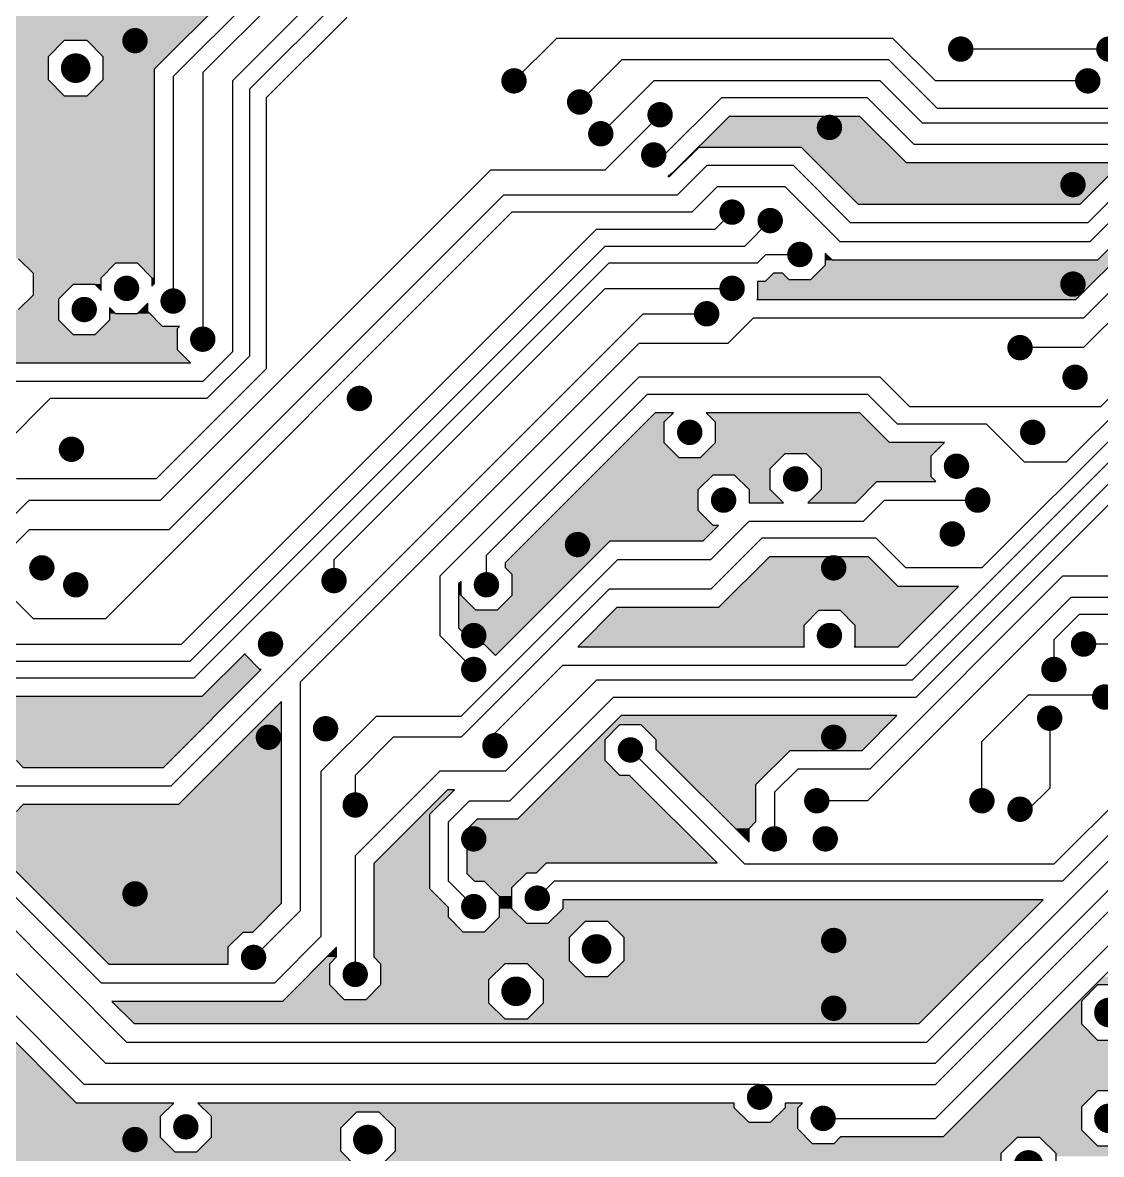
# Model space of a CAD drawing. Extents: x 295 to 953, y 10 to 290.
# Drawn here: x 590.2 to 641.1, y 106.3 to 159.7 of the extents above; entities that cross this region are included whole.
import ezdxf

# ---------------------------------------------------------------- set-up
doc = ezdxf.new("R2010")
doc.units = 0
doc.header["$LTSCALE"] = 5
doc.header["$MEASUREMENT"] = 0
doc.layers.get('0').update_dxf_attribs({"linetype": 'CONTINUOUS', "lineweight": 25})
doc.layers.add('18_VCC_GBR', color=5, linetype='CONTINUOUS')

msp = doc.modelspace()

# ---------------------------------------------------------------- linework, layer by layer
for points, const_width in [([(595.178, 158.9, 1), (595.778, 158.9, 1)], 0.6), ([(634.178, 158.5, 1), (634.778, 158.5, 1)], 0.6), ([(641.178, 158.5, 1), (641.778, 158.5, 1)], 0.6), ([(592.328, 157.6, 1), (593.028, 157.6, 1)], 0.7), ([(613.078, 157, 1), (613.678, 157, 1)], 0.6), ([(640.178, 157, 1), (640.778, 157, 1)], 0.6), ([(616.178, 156, 1), (616.778, 156, 1)], 0.6), ([(619.978, 155.4, 1), (620.578, 155.4, 1)], 0.6), ([(617.178, 154.5, 1), (617.778, 154.5, 1)], 0.6), ([(627.978, 154.8, 1), (628.578, 154.8, 1)], 0.6), ([(619.678, 153.5, 1), (620.278, 153.5, 1)], 0.6), ([(639.478, 152.1, 1), (640.078, 152.1, 1)], 0.6), ([(623.378, 150.8, 1), (623.978, 150.8, 1)], 0.6), ([(625.178, 150.4, 1), (625.778, 150.4, 1)], 0.6), ([(626.578, 148.8, 1), (627.178, 148.8, 1)], 0.6), ([(594.778, 147.2, 1), (595.378, 147.2, 1)], 0.6), ([(623.378, 147.2, 1), (623.978, 147.2, 1)], 0.6), ([(639.478, 147.4, 1), (640.078, 147.4, 1)], 0.6), ([(596.978, 146.6, 1), (597.578, 146.6, 1)], 0.6), ([(592.778, 146.2, 1), (593.378, 146.2, 1)], 0.6), ([(622.178, 146, 1), (622.778, 146, 1)], 0.6), ([(598.378, 144.8, 1), (598.978, 144.8, 1)], 0.6), ([(636.978, 144.4, 1), (637.578, 144.4, 1)], 0.6), ([(639.578, 143, 1), (640.178, 143, 1)], 0.6), ([(605.778, 142, 1), (606.378, 142, 1)], 0.6), ([(621.378, 140.4, 1), (621.978, 140.4, 1)], 0.6), ([(637.578, 140.4, 1), (638.178, 140.4, 1)], 0.6), ([(592.178, 139.6, 1), (592.778, 139.6, 1)], 0.6), ([(633.978, 138.8, 1), (634.578, 138.8, 1)], 0.6), ([(626.378, 138.2, 1), (626.978, 138.2, 1)], 0.6), ([(622.978, 137.2, 1), (623.578, 137.2, 1)], 0.6), ([(634.978, 137.2, 1), (635.578, 137.2, 1)], 0.6), ([(633.778, 135.6, 1), (634.378, 135.6, 1)], 0.6), ([(616.078, 135.1, 1), (616.678, 135.1, 1)], 0.6), ([(590.778, 134, 1), (591.378, 134, 1)], 0.6), ([(628.178, 134, 1), (628.778, 134, 1)], 0.6), ([(592.378, 133.2, 1), (592.978, 133.2, 1)], 0.6), ([(604.578, 133.4, 1), (605.178, 133.4, 1)], 0.6), ([(611.778, 133.2, 1), (612.378, 133.2, 1)], 0.6), ([(601.578, 130.4, 1), (602.178, 130.4, 1)], 0.6), ([(611.178, 130.8, 1), (611.778, 130.8, 1)], 0.6), ([(627.978, 130.8, 1), (628.578, 130.8, 1)], 0.6), ([(639.978, 130.4, 1), (640.578, 130.4, 1)], 0.6), ([(611.178, 129.2, 1), (611.778, 129.2, 1)], 0.6), ([(638.578, 129.2, 1), (639.178, 129.2, 1)], 0.6), ([(640.978, 127.9, 1), (641.578, 127.9, 1)], 0.6), ([(638.378, 126.9, 1), (638.978, 126.9, 1)], 0.6), ([(604.178, 126.4, 1), (604.778, 126.4, 1)], 0.6), ([(601.478, 126, 1), (602.078, 126, 1)], 0.6), ([(612.178, 125.6, 1), (612.778, 125.6, 1)], 0.6), ([(628.178, 126, 1), (628.778, 126, 1)], 0.6), ([(618.578, 125.4, 1), (619.178, 125.4, 1)], 0.6), ([(627.378, 123, 1), (627.978, 123, 1)], 0.6), ([(635.178, 123, 1), (635.778, 123, 1)], 0.6), ([(605.578, 122.8, 1), (606.178, 122.8, 1)], 0.6), ([(636.978, 122.6, 1), (637.578, 122.6, 1)], 0.6), ([(611.178, 121.2, 1), (611.778, 121.2, 1)], 0.6), ([(625.378, 121.2, 1), (625.978, 121.2, 1)], 0.6), ([(627.778, 121.2, 1), (628.378, 121.2, 1)], 0.6), ([(595.178, 118.6, 1), (595.778, 118.6, 1)], 0.6), ([(614.178, 118.4, 1), (614.778, 118.4, 1)], 0.6), ([(611.178, 118, 1), (611.778, 118, 1)], 0.6), ([(616.928, 116, 1), (617.628, 116, 1)], 0.7), ([(628.178, 116.4, 1), (628.778, 116.4, 1)], 0.6), ([(600.778, 115.6, 1), (601.378, 115.6, 1)], 0.6), ([(605.578, 114.8, 1), (606.178, 114.8, 1)], 0.6), ([(613.128, 114, 1), (613.828, 114, 1)], 0.7), ([(628.178, 113.2, 1), (628.778, 113.2, 1)], 0.6), ([(641.128, 113, 1), (641.828, 113, 1)], 0.7), ([(624.678, 109, 1), (625.278, 109, 1)], 0.6), ([(627.678, 108, 1), (628.278, 108, 1)], 0.6), ([(641.128, 108, 1), (641.828, 108, 1)], 0.7), ([(597.578, 107.6, 1), (598.178, 107.6, 1)], 0.6), ([(595.178, 107, 1), (595.778, 107, 1)], 0.6), ([(606.128, 107, 1), (606.828, 107, 1)], 0.7), ([(637.328, 105.8, 1), (638.028, 105.8, 1)], 0.7)]:
    msp.add_lwpolyline(points, format="xyb", close=True, dxfattribs=dict(const_width=const_width))
at = {"layer": '18_VCC_GBR', "color": 7}
for p, q in [((596.402, 157.562), (603.716, 164.876)), ((597.278, 157.2), (604.078, 164)), ((598.678, 157.4), (604.278, 163)), ((600.078, 157), (605.078, 162)), ((600.878, 156.6), (605.278, 161)), ((601.678, 156.2), (605.478, 160)), ((639.916, 146.676), (652.602, 159.362)), ((592.14, 158.9), (591.378, 158.138)), ((593.216, 158.9), (592.14, 158.9)), ((593.978, 158.138), (593.216, 158.9)), ((613.378, 157), (615.378, 159)), ((631.278, 159), (615.378, 159)), ((631.278, 159), (633.278, 157)), ((640.278, 145.8), (653.478, 159)), ((640.478, 150.3), (648.978, 158.8)), ((640.578, 149.4), (649.978, 158.8)), ((641.478, 158.5), (634.478, 158.5)), ((640.278, 144.4), (654.478, 158.6)), ((650.854, 158.438), (640.94, 148.524)), ((591.378, 158.138), (591.378, 157.062)), ((593.978, 157.062), (593.978, 158.138)), ((616.478, 156), (618.478, 158)), ((631.078, 158), (618.478, 158)), ((631.078, 158), (633.378, 155.7)), ((596.402, 147.422), (596.402, 157.562)), ((597.278, 157.2), (597.278, 146.6)), ((598.678, 157.4), (598.678, 144.8)), ((591.378, 157.062), (592.14, 156.3)), ((593.216, 156.3), (593.978, 157.062)), ((600.078, 157), (600.078, 144.2)), ((617.478, 154.5), (619.978, 157)), ((630.678, 157), (619.978, 157)), ((630.678, 157), (632.678, 155)), ((640.478, 157), (633.278, 157)), ((592.14, 156.3), (593.216, 156.3)), ((600.878, 156.6), (600.878, 144)), ((601.678, 156.2), (601.678, 143.4)), ((620.478, 153.5), (623.178, 156.2)), ((630.078, 156.2), (623.178, 156.2)), ((630.078, 156.2), (632.278, 154)), ((642.178, 155.7), (633.378, 155.7)), ((620.278, 155.4), (617.678, 152.8)), ((623.54, 155.324), (620.84, 152.624)), ((629.716, 155.324), (623.54, 155.324)), ((631.916, 153.124), (629.716, 155.324)), ((643.178, 155), (632.678, 155)), ((677.278, 154.6), (633.278, 110.6)), ((643.178, 154), (632.278, 154)), ((620.478, 153.5), (619.978, 153.5)), ((620.716, 152.476), (622.116, 153.876)), ((622.116, 153.876), (626.94, 153.876)), ((626.94, 153.876), (629.64, 151.176)), ((621.078, 151.6), (622.478, 153)), ((626.578, 153), (622.478, 153)), ((626.578, 153), (629.278, 150.3)), ((642.066, 153.124), (631.916, 153.124)), ((676.878, 153.2), (633.278, 109.6)), ((640.116, 151.176), (642.066, 153.124)), ((612.278, 152.8), (596.678, 137.2)), ((612.278, 152.8), (617.678, 152.8)), ((620.8, 152.624), (620.65, 152.476)), ((620.65, 152.476), (620.716, 152.476)), ((620.84, 152.624), (620.8, 152.624)), ((621.778, 150.8), (622.978, 152)), ((626.178, 152), (622.978, 152)), ((626.178, 152), (628.778, 149.4)), ((677.278, 152), (633.278, 108)), ((597.078, 135.8), (612.878, 151.6)), ((621.078, 151.6), (612.878, 151.6)), ((594.078, 131.6), (613.278, 150.8)), ((621.778, 150.8), (613.278, 150.8)), ((623.678, 150.8), (622.878, 150)), ((629.64, 151.176), (640.116, 151.176)), ((677.64, 151.124), (633.64, 107.124)), ((625.478, 150.4), (624.278, 149.2)), ((640.478, 150.3), (629.278, 150.3)), ((617.278, 150), (597.678, 130.4)), ((617.278, 150), (622.878, 150)), ((617.678, 149.2), (598.078, 129.6)), ((617.678, 149.2), (624.278, 149.2)), ((640.578, 149.4), (628.778, 149.4)), ((590.678, 147.898), (589.976, 148.6)), ((625.278, 148.8), (624.878, 148.4)), ((625.278, 148.8), (626.878, 148.8)), ((628.078, 148.862), (628.078, 148.302)), ((628.416, 148.524), (628.078, 148.862)), ((669.978, 148.7), (632.878, 111.6)), ((593.878, 147.698), (594.58, 148.4)), ((594.58, 148.4), (595.576, 148.4)), ((595.576, 148.4), (596.278, 147.698)), ((617.878, 148.4), (598.278, 128.8)), ((617.878, 148.4), (624.878, 148.4)), ((628.078, 148.302), (627.376, 147.6)), ((640.94, 148.524), (628.416, 148.524)), ((652.878, 148.4), (632.378, 127.9)), ((590.678, 146.902), (590.678, 147.898)), ((593.878, 147.098), (593.878, 147.698)), ((596.278, 147.698), (596.278, 147.298)), ((624.878, 147.524), (624.878, 146.702)), ((625.24, 147.524), (624.878, 147.524)), ((625.64, 147.924), (625.24, 147.524)), ((626.056, 147.924), (625.64, 147.924)), ((626.38, 147.6), (626.056, 147.924)), ((627.376, 147.6), (626.38, 147.6)), ((632.178, 128.7), (651.278, 147.8)), ((591.878, 146.698), (592.58, 147.4)), ((592.58, 147.4), (593.576, 147.4)), ((593.576, 147.4), (593.878, 147.098)), ((596.278, 147.298), (596.402, 147.422)), ((617.678, 147.2), (604.878, 134.4)), ((617.678, 147.2), (623.678, 147.2)), ((649.878, 147.4), (631.878, 129.4)), ((635.478, 134), (648.678, 147.2)), ((589.976, 146.2), (590.678, 146.902)), ((591.878, 145.702), (591.878, 146.698)), ((596.078, 146.502), (595.576, 146)), ((596.078, 146.102), (596.078, 146.502)), ((624.878, 146.702), (624.85, 146.676)), ((624.85, 146.676), (639.916, 146.676)), ((647.278, 146.8), (639.478, 139)), ((594.278, 146.302), (594.278, 145.702)), ((594.58, 146), (594.278, 146.302)), ((595.576, 146), (594.58, 146)), ((596.78, 145.4), (596.078, 146.102)), ((619.478, 146), (597.178, 123.7)), ((619.478, 146), (622.478, 146)), ((641.078, 141.6), (645.678, 146.2)), ((592.58, 145), (591.878, 145.702)), ((594.278, 145.702), (593.576, 145)), ((597.58, 145.4), (596.78, 145.4)), ((597.478, 145.298), (597.58, 145.4)), ((623.478, 144.6), (624.678, 145.8)), ((640.278, 145.8), (624.678, 145.8)), ((593.576, 145), (592.58, 145)), ((597.478, 144.302), (597.478, 145.298)), ((603.278, 128.6), (619.278, 144.6)), ((623.478, 144.6), (619.278, 144.6)), ((640.278, 144.4), (637.278, 144.4)), ((598.106, 143.676), (597.478, 144.302)), ((598.678, 142.8), (600.078, 144.2)), ((598.878, 142), (600.878, 144)), ((584.24, 143.676), (598.106, 143.676)), ((596.478, 138.2), (601.678, 143.4)), ((598.678, 142.8), (583.878, 142.8)), ((609.878, 133.6), (619.278, 143)), ((630.678, 143), (619.278, 143)), ((630.678, 143), (632.078, 141.6)), ((619.678, 142.2), (612.078, 134.6)), ((619.678, 142.2), (630.078, 142.2)), ((631.478, 140.8), (630.078, 142.2)), ((589.278, 139.8), (591.478, 142)), ((598.878, 142), (591.478, 142)), ((620.04, 141.324), (612.954, 134.238)), ((620.906, 141.324), (620.04, 141.324)), ((620.478, 140.898), (620.906, 141.324)), ((622.45, 141.324), (622.878, 140.898)), ((629.716, 141.324), (622.45, 141.324)), ((631.116, 139.924), (629.716, 141.324)), ((641.078, 141.6), (632.078, 141.6)), ((620.478, 139.902), (620.478, 140.898)), ((622.878, 140.898), (622.878, 139.902)), ((631.478, 140.8), (635.678, 140.8)), ((637.478, 139), (635.678, 140.8)), ((621.18, 139.2), (620.478, 139.902)), ((622.878, 139.902), (622.176, 139.2)), ((633.706, 139.924), (631.116, 139.924)), ((633.078, 139.298), (633.706, 139.924)), ((622.176, 139.2), (621.18, 139.2)), ((625.478, 138.698), (626.18, 139.4)), ((626.18, 139.4), (627.176, 139.4)), ((627.176, 139.4), (627.878, 138.698)), ((633.078, 138.302), (633.078, 139.298)), ((637.478, 139), (639.478, 139)), ((625.478, 137.702), (625.478, 138.698)), ((627.878, 138.698), (627.878, 137.702)), ((596.478, 138.2), (589.878, 138.2)), ((622.078, 137.698), (622.78, 138.4)), ((622.78, 138.4), (623.776, 138.4)), ((623.776, 138.4), (624.478, 137.698)), ((629.516, 137.076), (630.516, 138.076)), ((630.516, 138.076), (633.306, 138.076)), ((633.306, 138.076), (633.078, 138.302)), ((622.078, 136.702), (622.078, 137.698)), ((624.478, 137.698), (624.478, 137.076)), ((626.106, 137.076), (625.478, 137.702)), ((627.878, 137.702), (627.25, 137.076)), ((590.478, 137.2), (587.878, 134.6)), ((590.478, 137.2), (596.678, 137.2)), ((624.478, 137.076), (626.106, 137.076)), ((627.25, 137.076), (629.516, 137.076)), ((630.878, 137.2), (629.878, 136.2)), ((630.878, 137.2), (635.278, 137.2)), ((622.78, 136), (622.078, 136.702)), ((588.478, 133.8), (590.478, 135.8)), ((597.078, 135.8), (590.478, 135.8)), ((622.316, 135.276), (623.04, 136)), ((624.478, 136.2), (622.678, 134.4)), ((623.04, 136), (622.78, 136)), ((624.478, 136.2), (629.878, 136.2)), ((612.508, 129.868), (617.916, 135.276)), ((617.916, 135.276), (622.316, 135.276)), ((622.678, 133), (625.078, 135.4)), ((630.478, 135.4), (625.078, 135.4)), ((630.478, 135.4), (631.878, 134)), ((604.878, 133.4), (604.878, 134.4)), ((618.278, 134.4), (610.878, 127)), ((612.078, 133.2), (612.078, 134.6)), ((612.954, 134.238), (612.954, 134.022)), ((618.278, 134.4), (622.678, 134.4)), ((625.44, 134.524), (623.04, 132.124)), ((630.116, 134.524), (625.44, 134.524)), ((631.516, 133.124), (630.116, 134.524)), ((612.954, 134.022), (613.278, 133.698)), ((613.278, 133.698), (613.278, 132.702)), ((635.478, 134), (631.878, 134)), ((609.878, 133.6), (609.878, 130.8)), ((610.878, 133.362), (610.754, 133.238)), ((610.754, 133.238), (610.754, 131.162)), ((610.878, 132.702), (610.878, 133.362)), ((630.178, 124.5), (639.278, 133.6)), ((634.366, 133.124), (631.516, 133.124)), ((631.516, 130.276), (634.366, 133.124)), ((638.878, 120), (652.278, 133.4)), ((643.278, 133.6), (639.278, 133.6)), ((639.278, 119.2), (653.278, 133.2)), ((589.478, 132.8), (590.678, 131.6)), ((610.878, 126), (617.878, 133)), ((611.58, 132), (610.878, 132.702)), ((613.278, 132.702), (612.576, 132)), ((622.678, 133), (617.878, 133)), ((630.078, 123), (639.678, 132.6)), ((643.478, 132.6), (639.678, 132.6)), ((618.24, 132.124), (616.39, 130.276)), ((623.04, 132.124), (618.24, 132.124)), ((594.078, 131.6), (590.678, 131.6)), ((612.576, 132), (611.58, 132)), ((627.078, 131.298), (627.78, 132)), ((627.78, 132), (628.776, 132)), ((628.776, 132), (629.478, 131.298)), ((638.878, 130.6), (640.078, 131.8)), ((643.878, 131.8), (640.078, 131.8)), ((610.754, 131.162), (611.516, 130.4)), ((627.078, 130.302), (627.078, 131.298)), ((629.478, 131.298), (629.478, 130.302)), ((611.478, 129.2), (609.878, 130.8)), ((638.878, 130.6), (638.878, 129.2)), ((582.278, 130.4), (597.678, 130.4)), ((600.678, 129.962), (598.64, 127.924)), ((600.678, 129.902), (600.678, 129.962)), ((601.38, 129.2), (600.678, 129.902)), ((611.516, 130.4), (611.976, 130.4)), ((611.976, 130.4), (612.508, 129.868)), ((616.39, 130.276), (627.106, 130.276)), ((627.106, 130.276), (627.078, 130.302)), ((629.478, 130.302), (629.45, 130.276)), ((629.45, 130.276), (631.516, 130.276)), ((643.678, 130.4), (640.278, 130.4)), ((580.678, 129.6), (598.078, 129.6)), ((615.678, 129.4), (612.478, 126.2)), ((615.678, 129.4), (631.878, 129.4)), ((596.816, 124.576), (601.44, 129.2)), ((601.44, 129.2), (601.38, 129.2)), ((580.278, 128.8), (598.278, 128.8)), ((603.278, 128.6), (603.278, 117.8)), ((612.978, 124.4), (617.278, 128.7)), ((632.178, 128.7), (617.278, 128.7)), ((598.64, 127.924), (579.916, 127.924)), ((618.078, 127.9), (613.178, 123)), ((618.078, 127.9), (632.378, 127.9)), ((637.678, 128), (635.478, 125.8)), ((637.678, 128), (641.278, 128)), ((602.402, 127.688), (597.54, 122.824)), ((602.402, 118.162), (602.402, 127.688)), ((606.878, 127), (604.278, 124.4)), ((606.878, 127), (610.878, 127)), ((618.44, 127.024), (613.54, 122.124)), ((631.466, 127.024), (618.44, 127.024)), ((629.816, 125.376), (631.466, 127.024)), ((638.678, 126.9), (638.678, 123.6)), ((612.478, 125.6), (612.478, 126.2)), ((617.678, 125.898), (618.38, 126.6)), ((618.38, 126.6), (619.376, 126.6)), ((619.376, 126.6), (620.078, 125.898)), ((605.878, 124.2), (607.678, 126)), ((610.878, 126), (607.678, 126)), ((617.678, 124.902), (617.678, 125.898)), ((620.078, 125.898), (620.078, 125.438)), ((635.478, 123), (635.478, 125.8)), ((618.878, 125.4), (624.278, 120)), ((620.078, 125.438), (624.478, 121.038)), ((624.802, 123.762), (626.416, 125.376)), ((626.416, 125.376), (629.816, 125.376)), ((589.876, 124.9), (590.2, 124.576)), ((590.2, 124.576), (596.816, 124.576)), ((618.38, 124.2), (617.678, 124.902)), ((604.278, 116.6), (604.278, 124.4)), ((605.878, 120.4), (609.878, 124.4)), ((605.878, 124.2), (605.878, 122.8)), ((612.978, 124.4), (609.878, 124.4)), ((618.84, 124.2), (618.38, 124.2)), ((622.966, 120.076), (618.84, 124.2)), ((625.678, 123.4), (626.778, 124.5)), ((630.178, 124.5), (626.778, 124.5)), ((586.046, 123.47), (594.24, 115.276)), ((589.378, 123.7), (597.178, 123.7)), ((610.24, 123.524), (606.754, 120.038)), ((609.402, 122.362), (610.566, 123.524)), ((610.566, 123.524), (610.24, 123.524)), ((624.802, 122.022), (624.802, 123.762)), ((637.678, 122.6), (638.678, 123.6)), ((593.878, 114.4), (584.878, 123.4)), ((611.278, 123), (610.278, 122)), ((611.278, 123), (613.178, 123)), ((625.678, 123.4), (625.678, 121.2)), ((630.078, 123), (627.678, 123)), ((590.2, 122.824), (589.876, 122.5)), ((597.54, 122.824), (590.2, 122.824)), ((637.678, 122.6), (637.278, 122.6)), ((609.402, 118.838), (609.402, 122.362)), ((610.278, 119.2), (610.278, 122)), ((611.64, 122.124), (611.154, 121.638)), ((613.54, 122.124), (611.64, 122.124)), ((624.478, 121.698), (624.802, 122.022)), ((585.278, 121.4), (595.078, 111.6)), ((611.154, 121.638), (611.154, 119.562)), ((624.478, 121.038), (624.478, 121.698)), ((605.878, 120.4), (605.878, 114.8)), ((606.754, 120.038), (606.754, 115.622)), ((614.44, 119.6), (614.916, 120.076)), ((614.916, 120.076), (622.966, 120.076)), ((638.878, 120), (624.278, 120)), ((583.478, 119.2), (593.078, 109.6)), ((585.278, 119.4), (594.078, 110.6)), ((611.478, 118), (610.278, 119.2)), ((611.154, 119.562), (611.516, 119.2)), ((611.516, 119.2), (611.976, 119.2)), ((611.976, 119.2), (612.678, 118.498)), ((613.278, 118.898), (613.98, 119.6)), ((613.98, 119.6), (614.44, 119.6)), ((614.478, 118.4), (615.278, 119.2)), ((639.278, 119.2), (615.278, 119.2)), ((592.716, 108.724), (582.602, 118.838)), ((610.278, 117.962), (609.402, 118.838)), ((613.278, 117.902), (613.278, 118.898)), ((601.04, 116.8), (602.402, 118.162)), ((612.678, 118.498), (612.678, 117.502)), ((615.678, 118.324), (615.678, 117.902)), ((638.366, 118.324), (615.678, 118.324)), ((632.516, 112.476), (638.366, 118.324)), ((601.078, 115.6), (603.278, 117.8)), ((610.278, 117.502), (610.278, 117.962)), ((613.98, 117.2), (613.278, 117.902)), ((615.678, 117.902), (614.976, 117.2)), ((610.98, 116.8), (610.278, 117.502)), ((612.678, 117.502), (611.976, 116.8)), ((614.976, 117.2), (613.98, 117.2)), ((616.74, 117.3), (615.978, 116.538)), ((617.816, 117.3), (616.74, 117.3)), ((618.578, 116.538), (617.816, 117.3)), ((599.878, 116.098), (600.58, 116.8)), ((600.58, 116.8), (601.04, 116.8)), ((604.278, 116.6), (602.078, 114.4)), ((611.976, 116.8), (610.98, 116.8)), ((615.978, 116.538), (615.978, 115.462)), ((618.578, 115.462), (618.578, 116.538)), ((599.878, 115.276), (599.878, 116.098)), ((605.002, 116.088), (602.44, 113.524)), ((605.002, 115.622), (605.002, 116.088)), ((604.678, 115.298), (605.002, 115.622)), ((606.754, 115.622), (607.078, 115.298)), ((615.978, 115.462), (616.74, 114.7)), ((617.816, 114.7), (618.578, 115.462)), ((594.24, 115.276), (599.878, 115.276)), ((604.678, 114.302), (604.678, 115.298)), ((607.078, 115.298), (607.078, 114.302)), ((612.94, 115.3), (612.178, 114.538)), ((614.016, 115.3), (612.94, 115.3)), ((614.778, 114.538), (614.016, 115.3)), ((593.878, 114.4), (602.078, 114.4)), ((612.178, 114.538), (612.178, 113.462)), ((614.778, 113.462), (614.778, 114.538)), ((616.74, 114.7), (617.816, 114.7)), ((605.38, 113.6), (604.678, 114.302)), ((607.078, 114.302), (606.376, 113.6)), ((640.94, 114.3), (640.178, 113.538)), ((642.016, 114.3), (640.94, 114.3)), ((602.44, 113.524), (594.39, 113.524)), ((594.39, 113.524), (595.44, 112.476)), ((606.376, 113.6), (605.38, 113.6)), ((612.178, 113.462), (612.94, 112.7)), ((614.016, 112.7), (614.778, 113.462)), ((640.178, 113.538), (640.178, 112.462)), ((595.44, 112.476), (632.516, 112.476)), ((612.94, 112.7), (614.016, 112.7)), ((640.178, 112.462), (640.94, 111.7)), ((595.078, 111.6), (632.878, 111.6)), ((640.94, 111.7), (642.016, 111.7)), ((594.078, 110.6), (633.278, 110.6)), ((624.978, 109.6), (593.078, 109.6)), ((624.978, 109.6), (633.278, 109.6)), ((624.978, 109), (624.978, 109.6)), ((640.94, 109.3), (640.178, 108.538)), ((642.016, 109.3), (640.94, 109.3)), ((597.306, 108.724), (592.716, 108.724)), ((596.678, 108.098), (597.306, 108.724)), ((598.45, 108.724), (599.078, 108.098)), ((623.778, 108.724), (598.45, 108.724)), ((623.778, 108.502), (623.778, 108.724)), ((626.178, 108.724), (626.178, 108.502)), ((627.006, 108.724), (626.178, 108.724)), ((626.778, 108.498), (627.006, 108.724)), ((640.178, 108.538), (640.178, 107.462)), ((596.678, 107.102), (596.678, 108.098)), ((599.078, 108.098), (599.078, 107.102)), ((605.94, 108.3), (605.178, 107.538)), ((607.016, 108.3), (605.94, 108.3)), ((607.778, 107.538), (607.016, 108.3)), ((624.48, 107.8), (623.778, 108.502)), ((626.178, 108.502), (625.476, 107.8)), ((626.778, 107.502), (626.778, 108.498)), ((627.978, 108), (633.278, 108)), ((605.178, 107.538), (605.178, 106.462)), ((607.778, 106.462), (607.778, 107.538)), ((625.476, 107.8), (624.48, 107.8)), ((627.48, 106.8), (626.778, 107.502)), ((640.178, 107.462), (640.94, 106.7)), ((597.38, 106.4), (596.678, 107.102)), ((599.078, 107.102), (598.376, 106.4)), ((628.8, 107.124), (628.476, 106.8)), ((633.64, 107.124), (628.8, 107.124)), ((637.14, 107.1), (636.378, 106.338)), ((638.216, 107.1), (637.14, 107.1)), ((638.978, 106.338), (638.216, 107.1)), ((598.376, 106.4), (597.38, 106.4)), ((605.178, 106.462), (605.94, 105.7)), ((607.016, 105.7), (607.778, 106.462)), ((628.476, 106.8), (627.48, 106.8)), ((640.94, 106.7), (642.016, 106.7)), ((636.378, 106.338), (636.378, 105.262)), ((638.978, 105.262), (638.978, 106.338))]:
    msp.add_line(p, q, dxfattribs=at)
for points in [[(579.928, 158.9), (579.928, 164.876), (597.74, 158.9), (603.716, 164.876)], [(579.928, 158.7), (579.928, 158.9), (591.94, 158.7), (592.14, 158.9)], [(579.928, 158.9), (579.928, 158.9), (592.14, 158.9), (593.216, 158.9)], [(593.978, 158.138), (593.216, 158.9), (596.978, 158.138), (597.74, 158.9)], [(584.378, 158.138), (583.816, 158.7), (591.378, 158.138), (591.94, 158.7)], [(640.94, 148.524), (650.854, 158.438), (641.764, 148.524), (651.678, 158.438)], [(584.578, 157.938), (584.378, 158.138), (591.378, 157.938), (591.378, 158.138)], [(584.578, 157.062), (584.578, 157.938), (591.378, 157.062), (591.378, 157.938)], [(593.978, 157.562), (593.978, 158.138), (596.402, 157.562), (596.978, 158.138)], [(593.978, 157.062), (593.978, 157.562), (596.402, 157.062), (596.402, 157.562)], [(584.016, 156.3), (584.578, 156.862), (592.14, 156.3), (591.578, 156.862)], [(584.578, 156.862), (584.578, 157.062), (591.578, 156.862), (591.378, 157.062)], [(593.216, 156.3), (593.978, 157.062), (596.402, 156.3), (596.402, 157.062)], [(576.372, 152.55), (579.922, 156.1), (596.402, 152.55), (596.402, 156.1)], [(583.816, 156.1), (584.016, 156.3), (596.402, 156.1), (596.402, 156.3)], [(622.092, 153.876), (623.54, 155.324), (631.164, 153.876), (629.716, 155.324)], [(623.54, 155.324), (623.54, 155.324), (629.716, 155.324), (623.54, 155.324)], [(620.84, 152.624), (622.092, 153.876), (620.864, 152.624), (622.116, 153.876)], [(622.092, 153.876), (622.092, 153.876), (622.116, 153.876), (626.94, 153.876)], [(627.692, 153.124), (626.94, 153.876), (631.916, 153.124), (631.164, 153.876)], [(629.64, 151.176), (627.692, 153.124), (640.116, 151.176), (642.065, 153.124)], [(627.692, 153.124), (627.692, 153.124), (642.065, 153.124), (631.916, 153.124)], [(556.678, 148.6), (556.678, 152.55), (596.402, 148.6), (596.402, 152.55)], [(620.65, 152.476), (620.8, 152.624), (620.716, 152.476), (620.864, 152.624)], [(590.176, 148.4), (589.976, 148.6), (596.402, 148.4), (596.402, 148.6)], [(628.078, 148.524), (628.078, 148.862), (628.416, 148.524), (628.078, 148.862)], [(590.678, 147.898), (590.176, 148.4), (594.078, 147.898), (594.58, 148.4)], [(590.176, 148.4), (590.176, 148.4), (594.58, 148.4), (595.576, 148.4)], [(596.278, 147.698), (595.576, 148.4), (596.402, 147.698), (596.402, 148.4)], [(627.376, 147.6), (628.078, 148.302), (640.84, 147.6), (641.542, 148.302)], [(628.078, 148.302), (628.078, 148.524), (641.542, 148.302), (641.764, 148.524)], [(590.678, 147.698), (590.678, 147.898), (593.878, 147.698), (594.078, 147.898)], [(590.678, 147.4), (590.678, 147.698), (593.878, 147.4), (593.878, 147.698)], [(596.278, 147.422), (596.278, 147.698), (596.402, 147.422), (596.402, 147.698)], [(624.878, 146.702), (624.878, 147.524), (639.942, 146.702), (640.764, 147.524)], [(625.24, 147.524), (625.316, 147.6), (640.764, 147.524), (640.84, 147.6)], [(625.316, 147.6), (625.64, 147.924), (626.38, 147.6), (626.056, 147.924)], [(625.64, 147.924), (625.64, 147.924), (626.056, 147.924), (625.64, 147.924)], [(590.678, 146.902), (590.678, 147.4), (592.082, 146.902), (592.58, 147.4)], [(590.678, 147.4), (590.678, 147.4), (592.58, 147.4), (593.576, 147.4)], [(593.877, 147.098), (593.576, 147.4), (593.877, 147.098), (593.878, 147.4)], [(596.278, 147.298), (596.278, 147.422), (596.278, 147.298), (596.402, 147.422)], [(589.976, 146.2), (590.474, 146.698), (591.878, 146.2), (591.878, 146.698)], [(590.474, 146.698), (590.678, 146.902), (591.878, 146.698), (592.082, 146.902)], [(595.678, 146.102), (596.078, 146.502), (596.078, 146.102), (596.078, 146.502)], [(624.85, 146.676), (624.878, 146.702), (639.916, 146.676), (639.942, 146.702)], [(584.078, 145.702), (584.078, 146.2), (591.878, 145.702), (591.878, 146.2)], [(594.278, 146), (594.278, 146.302), (594.58, 146), (594.278, 146.302)], [(594.278, 145.702), (594.278, 146), (596.478, 145.702), (596.18, 146)], [(595.576, 146), (595.678, 146.102), (596.18, 146), (596.078, 146.102)], [(583.576, 145), (584.078, 145.502), (592.58, 145), (592.078, 145.502)], [(584.078, 145.502), (584.078, 145.702), (592.078, 145.502), (591.878, 145.702)], [(593.874, 145.298), (593.975, 145.4), (597.478, 145.298), (597.579, 145.4)], [(593.975, 145.4), (593.976, 145.4), (597.579, 145.4), (596.78, 145.4)], [(593.976, 145.4), (594.278, 145.702), (596.78, 145.4), (596.478, 145.702)], [(583.376, 144.8), (583.576, 145), (597.478, 144.8), (597.478, 145)], [(593.576, 145), (593.874, 145.298), (597.478, 145), (597.478, 145.298)], [(583.614, 144.302), (583.116, 144.8), (597.478, 144.302), (597.478, 144.8)], [(584.24, 143.676), (583.614, 144.302), (598.105, 143.676), (597.478, 144.302)], [(619.614, 140.898), (620.039, 141.324), (620.478, 140.898), (620.905, 141.324)], [(620.039, 141.324), (620.04, 141.324), (620.905, 141.324), (620.04, 141.324)], [(622.878, 140.898), (622.45, 141.324), (630.142, 140.898), (629.716, 141.324)], [(622.45, 141.324), (622.45, 141.324), (629.716, 141.324), (622.45, 141.324)], [(618.618, 139.902), (619.614, 140.898), (620.478, 139.902), (620.478, 140.898)], [(622.878, 139.924), (622.878, 140.898), (631.116, 139.924), (630.142, 140.898)], [(617.916, 139.2), (618.618, 139.902), (621.18, 139.2), (620.478, 139.902)], [(622.376, 139.4), (622.878, 139.902), (633.18, 139.4), (633.683, 139.902)], [(622.878, 139.902), (622.878, 139.924), (633.683, 139.902), (633.705, 139.924)], [(622.878, 139.924), (622.878, 139.924), (633.705, 139.924), (631.116, 139.924)], [(617.414, 138.698), (617.916, 139.2), (625.478, 138.698), (625.98, 139.2)], [(622.176, 139.2), (622.376, 139.4), (625.98, 139.2), (626.18, 139.4)], [(622.376, 139.4), (622.376, 139.4), (626.18, 139.4), (627.176, 139.4)], [(627.278, 139.298), (627.176, 139.4), (633.078, 139.298), (633.18, 139.4)], [(627.878, 138.698), (627.278, 139.298), (633.078, 138.698), (633.078, 139.298)], [(617.116, 138.4), (617.414, 138.698), (625.478, 138.4), (625.478, 138.698)], [(627.878, 138.302), (627.878, 138.698), (633.078, 138.302), (633.078, 138.698)], [(616.414, 137.698), (617.116, 138.4), (622.078, 137.698), (622.78, 138.4)], [(617.116, 138.4), (617.116, 138.4), (622.78, 138.4), (623.776, 138.4)], [(624.474, 137.702), (623.776, 138.4), (625.478, 137.702), (625.478, 138.4)], [(627.878, 138.076), (627.878, 138.302), (633.305, 138.076), (633.078, 138.302)], [(627.878, 137.702), (627.878, 138.076), (630.142, 137.702), (630.516, 138.076)], [(627.878, 138.076), (627.878, 138.076), (630.516, 138.076), (633.305, 138.076)], [(615.418, 136.702), (616.414, 137.698), (622.078, 136.702), (622.078, 137.698)], [(624.478, 137.698), (624.474, 137.702), (625.482, 137.698), (625.478, 137.702)], [(624.478, 137.076), (624.478, 137.698), (626.105, 137.076), (625.482, 137.698)], [(627.25, 137.076), (627.878, 137.702), (629.516, 137.076), (630.142, 137.702)], [(614.716, 136), (615.418, 136.702), (622.78, 136), (622.078, 136.702)], [(613.992, 135.276), (614.715, 136), (622.316, 135.276), (623.039, 136)], [(614.715, 136), (614.716, 136), (623.039, 136), (622.78, 136)], [(612.954, 134.238), (613.992, 135.276), (616.878, 134.238), (617.916, 135.276)], [(613.992, 135.276), (613.992, 135.276), (617.916, 135.276), (622.316, 135.276)], [(612.954, 134.022), (612.954, 134.238), (616.662, 134.022), (616.878, 134.238)], [(624.04, 133.124), (625.44, 134.524), (631.516, 133.124), (630.116, 134.524)], [(625.44, 134.524), (625.44, 134.524), (630.116, 134.524), (625.44, 134.524)], [(613.278, 133.698), (612.954, 134.022), (616.338, 133.698), (616.662, 134.022)], [(613.278, 132.702), (613.278, 133.698), (615.342, 132.702), (616.338, 133.698)], [(610.754, 133.238), (610.878, 133.362), (610.878, 133.238), (610.878, 133.362)], [(610.754, 132.702), (610.754, 133.238), (610.878, 132.702), (610.878, 133.238)], [(623.04, 132.124), (624.039, 133.124), (633.365, 132.124), (634.365, 133.124)], [(624.039, 133.124), (624.04, 133.124), (634.365, 133.124), (631.516, 133.124)], [(610.754, 132), (610.754, 132.702), (611.58, 132), (610.878, 132.702)], [(612.576, 132), (613.278, 132.702), (614.64, 132), (615.342, 132.702)], [(618.115, 132), (618.24, 132.124), (633.241, 132), (633.365, 132.124)], [(610.754, 131.162), (610.754, 132), (613.801, 131.162), (614.64, 132)], [(617.413, 131.298), (618.115, 132), (627.078, 131.298), (627.78, 132)], [(618.115, 132), (618.115, 132), (627.78, 132), (628.776, 132)], [(629.478, 131.298), (628.776, 132), (632.538, 131.298), (633.241, 132)], [(611.516, 130.4), (610.754, 131.162), (613.04, 130.4), (613.801, 131.162)], [(616.416, 130.302), (617.413, 131.298), (627.078, 130.302), (627.078, 131.298)], [(629.478, 130.302), (629.478, 131.298), (631.542, 130.302), (632.538, 131.298)], [(599.916, 129.2), (600.618, 129.902), (601.38, 129.2), (600.678, 129.902)], [(600.618, 129.902), (600.678, 129.962), (600.678, 129.902), (600.678, 129.962)], [(611.976, 130.4), (611.516, 130.4), (613.039, 130.4), (613.04, 130.4)], [(612.508, 129.868), (611.976, 130.4), (612.508, 129.868), (613.039, 130.4)], [(616.39, 130.276), (616.416, 130.302), (627.105, 130.276), (627.078, 130.302)], [(629.45, 130.276), (629.478, 130.302), (631.516, 130.276), (631.542, 130.302)], [(598.64, 127.924), (599.916, 129.2), (600.164, 127.924), (601.439, 129.2)], [(599.916, 129.2), (599.916, 129.2), (601.439, 129.2), (601.38, 129.2)], [(556.678, 126.8), (556.678, 127.924), (599.04, 126.8), (600.164, 127.924)], [(597.54, 122.824), (602.402, 127.688), (602.402, 122.824), (602.402, 127.688)], [(584.678, 126.098), (583.976, 126.8), (598.338, 126.098), (599.04, 126.8)], [(618.016, 126.6), (618.439, 127.024), (631.041, 126.6), (631.465, 127.024)], [(618.439, 127.024), (618.44, 127.024), (631.465, 127.024), (618.44, 127.024)], [(617.314, 125.898), (618.016, 126.6), (617.678, 125.898), (618.38, 126.6)], [(618.016, 126.6), (618.016, 126.6), (618.38, 126.6), (619.376, 126.6)], [(620.078, 125.898), (619.376, 126.6), (630.338, 125.898), (631.041, 126.6)], [(584.678, 125.2), (584.678, 126.098), (597.44, 125.2), (598.338, 126.098)], [(616.318, 124.902), (617.314, 125.898), (617.678, 124.902), (617.678, 125.898)], [(620.078, 125.438), (620.078, 125.898), (629.878, 125.438), (630.338, 125.898)], [(585.676, 124.9), (585.376, 125.2), (597.14, 124.9), (597.44, 125.2)], [(620.14, 125.376), (620.078, 125.438), (629.816, 125.376), (629.878, 125.438)], [(621.754, 123.762), (620.14, 125.376), (624.802, 123.762), (626.416, 125.376)], [(620.14, 125.376), (620.14, 125.376), (626.416, 125.376), (629.816, 125.376)], [(590.2, 124.576), (589.876, 124.9), (596.816, 124.576), (597.14, 124.9)], [(615.616, 124.2), (616.318, 124.902), (618.38, 124.2), (617.678, 124.902)], [(613.54, 122.124), (615.616, 124.2), (620.916, 122.124), (618.84, 124.2)], [(615.616, 124.2), (615.616, 124.2), (618.84, 124.2), (618.38, 124.2)], [(609.078, 122.362), (610.239, 123.524), (609.402, 122.362), (610.565, 123.524)], [(610.239, 123.524), (610.24, 123.524), (610.565, 123.524), (610.24, 123.524)], [(623.494, 122.022), (621.754, 123.762), (624.802, 122.022), (624.802, 123.762)], [(591.354, 118.162), (587.016, 122.5), (602.402, 118.162), (602.402, 122.5)], [(589.876, 122.5), (590.2, 122.824), (602.402, 122.5), (602.402, 122.824)], [(606.754, 120.038), (609.078, 122.362), (609.402, 120.038), (609.402, 122.362)], [(611.154, 121.638), (611.64, 122.124), (621.403, 121.638), (620.917, 122.124)], [(611.64, 122.124), (613.54, 122.124), (620.917, 122.124), (620.916, 122.124)], [(623.818, 121.698), (623.494, 122.022), (624.478, 121.698), (624.802, 122.022)], [(611.154, 120.076), (611.154, 121.638), (622.965, 120.076), (621.403, 121.638)], [(624.477, 121.038), (623.818, 121.698), (624.477, 121.038), (624.478, 121.698)], [(606.754, 118.838), (606.754, 120.038), (609.402, 118.838), (609.402, 120.038)], [(611.154, 119.6), (611.154, 120.076), (614.44, 119.6), (614.916, 120.076)], [(611.154, 120.076), (611.154, 120.076), (614.916, 120.076), (622.965, 120.076)], [(611.154, 119.562), (611.154, 119.6), (613.942, 119.562), (613.98, 119.6)], [(611.154, 119.6), (611.154, 119.6), (613.98, 119.6), (614.44, 119.6)], [(611.516, 119.2), (611.154, 119.562), (613.58, 119.2), (613.942, 119.562)], [(612.278, 118.898), (611.976, 119.2), (613.278, 118.898), (613.58, 119.2)], [(606.754, 117.962), (606.754, 118.838), (610.278, 117.962), (609.402, 118.838)], [(612.678, 118.498), (612.278, 118.898), (613.278, 118.498), (613.278, 118.898)], [(592.716, 116.8), (591.354, 118.162), (601.04, 116.8), (602.402, 118.162)], [(612.678, 117.902), (612.678, 118.498), (613.278, 117.902), (613.278, 118.498)], [(615.678, 117.902), (615.678, 118.324), (637.943, 117.902), (638.365, 118.324)], [(615.678, 118.324), (615.678, 118.324), (638.365, 118.324), (617.816, 118.324)], [(615.678, 118.324), (615.678, 118.324), (617.816, 118.324), (615.678, 118.324)], [(606.754, 117.502), (606.754, 117.962), (610.278, 117.502), (610.278, 117.962)], [(612.678, 117.502), (612.678, 117.902), (613.678, 117.502), (613.278, 117.902)], [(615.076, 117.3), (615.678, 117.902), (637.341, 117.3), (637.943, 117.902)], [(606.754, 116.8), (606.754, 117.502), (610.98, 116.8), (610.278, 117.502)], [(611.976, 116.8), (612.376, 117.2), (616.24, 116.8), (616.64, 117.2)], [(612.376, 117.2), (612.678, 117.502), (613.98, 117.2), (613.678, 117.502)], [(612.376, 117.2), (612.376, 117.2), (614.016, 117.2), (613.98, 117.2)], [(614.976, 117.2), (615.076, 117.3), (616.64, 117.2), (616.74, 117.3)], [(615.076, 117.3), (615.076, 117.3), (616.74, 117.3), (617.816, 117.3)], [(618.578, 116.538), (617.816, 117.3), (636.579, 116.538), (637.341, 117.3)], [(593.418, 116.098), (592.716, 116.8), (599.878, 116.098), (600.58, 116.8)], [(592.716, 116.8), (592.716, 116.8), (600.58, 116.8), (601.04, 116.8)], [(606.754, 116.538), (606.754, 116.8), (615.978, 116.538), (616.24, 116.8)], [(606.754, 115.622), (606.754, 116.538), (615.978, 115.622), (615.978, 116.538)], [(618.578, 115.462), (618.578, 116.538), (635.503, 115.462), (636.579, 116.538)], [(594.24, 115.276), (593.418, 116.098), (599.878, 115.276), (599.878, 116.098)], [(604.536, 115.622), (605.002, 116.088), (605.002, 115.622), (605.002, 116.088)], [(604.212, 115.298), (604.536, 115.622), (604.678, 115.298), (605.002, 115.622)], [(606.914, 115.462), (606.754, 115.622), (615.978, 115.462), (615.978, 115.622)], [(607.076, 115.3), (606.914, 115.462), (616.14, 115.3), (615.978, 115.462)], [(617.816, 114.7), (618.578, 115.462), (634.74, 114.7), (635.503, 115.462)], [(603.217, 114.302), (604.212, 115.298), (604.678, 114.302), (604.678, 115.298)], [(607.078, 115.298), (607.076, 115.3), (612.938, 115.298), (612.94, 115.3)], [(607.076, 115.3), (607.076, 115.3), (612.94, 115.3), (614.016, 115.3)], [(607.078, 114.538), (607.078, 115.298), (612.178, 114.538), (612.938, 115.298)], [(614.616, 114.7), (614.016, 115.3), (616.74, 114.7), (616.14, 115.3)], [(607.078, 114.302), (607.078, 114.538), (612.178, 114.302), (612.178, 114.538)], [(614.778, 114.538), (614.616, 114.7), (634.578, 114.538), (634.74, 114.7)], [(614.778, 113.462), (614.778, 114.538), (633.502, 113.462), (634.578, 114.538)], [(640.814, 114.3), (641.214, 114.7), (651.08, 114.3), (651.48, 114.7)], [(602.515, 113.6), (603.217, 114.302), (605.38, 113.6), (604.678, 114.302)], [(606.376, 113.6), (607.078, 114.302), (612.178, 113.6), (612.178, 114.302)], [(640.052, 113.538), (640.814, 114.3), (640.178, 113.538), (640.94, 114.3)], [(640.814, 114.3), (640.814, 114.3), (640.94, 114.3), (642.016, 114.3)], [(594.452, 113.462), (594.39, 113.524), (612.178, 113.462), (612.178, 113.524)], [(595.215, 112.7), (594.452, 113.462), (612.94, 112.7), (612.178, 113.462)], [(602.44, 113.524), (602.515, 113.6), (612.178, 113.524), (612.178, 113.6)], [(614.016, 112.7), (614.778, 113.462), (632.74, 112.7), (633.502, 113.462)], [(638.976, 112.462), (640.052, 113.538), (640.178, 112.462), (640.178, 113.538)], [(595.44, 112.476), (595.215, 112.7), (632.516, 112.476), (632.74, 112.7)], [(638.216, 111.702), (638.976, 112.462), (640.938, 111.702), (640.178, 112.462)], [(567.016, 111.1), (567.778, 111.862), (590.34, 111.1), (589.578, 111.862)], [(637.214, 110.7), (637.714, 111.2), (722.98, 110.7), (723.48, 111.2)], [(637.714, 111.2), (638.214, 111.7), (686.44, 111.2), (685.94, 111.7)], [(637.714, 111.2), (637.714, 111.2), (686.816, 111.2), (686.44, 111.2)], [(638.214, 111.7), (638.216, 111.702), (640.94, 111.7), (640.938, 111.702)], [(638.214, 111.7), (638.214, 111.7), (642.016, 111.7), (640.94, 111.7)], [(556.678, 108.724), (556.678, 111.1), (592.716, 108.724), (590.34, 111.1)], [(636.512, 109.998), (637.214, 110.7), (650.778, 109.998), (651.48, 110.7)], [(637.214, 110.7), (637.214, 110.7), (651.48, 110.7), (652.476, 110.7)], [(635.815, 109.3), (636.512, 109.998), (650.778, 109.3), (650.778, 109.998)], [(635.053, 108.538), (635.815, 109.3), (640.178, 108.538), (640.94, 109.3)], [(635.815, 109.3), (635.815, 109.3), (640.94, 109.3), (642.016, 109.3)], [(556.678, 108.098), (556.678, 108.724), (596.678, 108.098), (597.305, 108.724)], [(556.678, 108.724), (556.678, 108.724), (597.305, 108.724), (592.716, 108.724)], [(598.672, 108.502), (598.45, 108.724), (623.778, 108.502), (623.778, 108.724)], [(598.45, 108.724), (598.45, 108.724), (623.778, 108.724), (621.016, 108.724)], [(598.45, 108.724), (598.45, 108.724), (599.576, 108.724), (598.45, 108.724)], [(626.178, 108.502), (626.178, 108.724), (626.782, 108.502), (627.005, 108.724)], [(626.178, 108.724), (626.178, 108.724), (627.005, 108.724), (626.178, 108.724)], [(633.977, 107.462), (635.053, 108.538), (640.178, 107.462), (640.178, 108.538)], [(556.678, 107.102), (556.678, 108.098), (596.678, 107.102), (596.678, 108.098)], [(598.875, 108.3), (598.672, 108.502), (623.98, 108.3), (623.778, 108.502)], [(599.078, 108.098), (598.875, 108.3), (605.738, 108.098), (605.94, 108.3)], [(598.875, 108.3), (598.875, 108.3), (605.94, 108.3), (607.016, 108.3)], [(599.078, 107.538), (599.078, 108.098), (605.178, 107.538), (605.738, 108.098)], [(607.516, 107.8), (607.016, 108.3), (624.48, 107.8), (623.98, 108.3)], [(625.476, 107.8), (626.174, 108.498), (626.778, 107.8), (626.778, 108.498)], [(626.174, 108.498), (626.178, 108.502), (626.778, 108.498), (626.782, 108.502)], [(599.078, 107.102), (599.078, 107.538), (605.178, 107.102), (605.178, 107.538)], [(607.778, 107.538), (607.516, 107.8), (626.778, 107.538), (626.778, 107.8)], [(607.778, 107.502), (607.778, 107.538), (626.778, 107.502), (626.778, 107.538)], [(607.778, 106.8), (607.778, 107.502), (627.48, 106.8), (626.778, 107.502)], [(633.64, 107.124), (633.977, 107.462), (640.516, 107.124), (640.178, 107.462)], [(556.678, 106.4), (556.678, 107.102), (597.38, 106.4), (596.678, 107.102)], [(598.438, 106.462), (599.078, 107.102), (605.178, 106.462), (605.178, 107.102)], [(628.476, 106.8), (628.776, 107.1), (636.84, 106.8), (637.14, 107.1)], [(628.776, 107.1), (628.8, 107.124), (640.54, 107.1), (640.516, 107.124)], [(628.776, 107.1), (628.776, 107.1), (637.14, 107.1), (638.216, 107.1)], [(638.616, 106.7), (638.216, 107.1), (640.94, 106.7), (640.54, 107.1)], [(556.678, 105.7), (556.678, 106.4), (605.94, 105.7), (605.24, 106.4)], [(598.376, 106.4), (598.438, 106.462), (605.24, 106.4), (605.178, 106.462)], [(607.654, 106.338), (607.778, 106.462), (636.378, 106.338), (636.502, 106.462)], [(607.778, 106.462), (607.778, 106.8), (636.502, 106.462), (636.84, 106.8)], [(638.978, 106.338), (638.616, 106.7), (685.702, 106.338), (685.34, 106.7)], [(638.616, 106.7), (638.616, 106.7), (642.016, 106.7), (640.94, 106.7)], [(607.016, 105.7), (607.654, 106.338), (636.378, 105.7), (636.378, 106.338)], [(638.978, 106.3), (638.978, 106.338), (685.74, 106.3), (685.702, 106.338)], [(638.978, 106.2), (638.978, 106.3), (718.503, 106.2), (718.576, 106.3)]]:
    msp.add_solid(points, dxfattribs=at)

doc.saveas('drawing.dxf')
